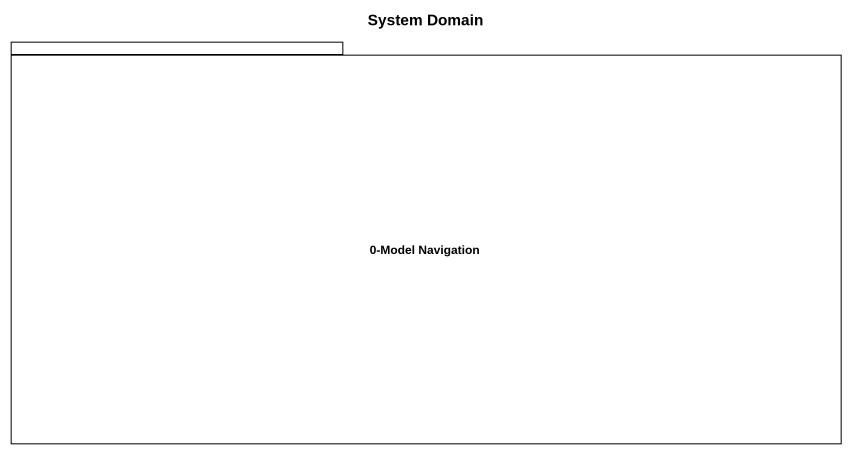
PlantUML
@startuml
title System Domain
package "0-Model Navigation" as p0_Model_Navigation {
}
@enduml
